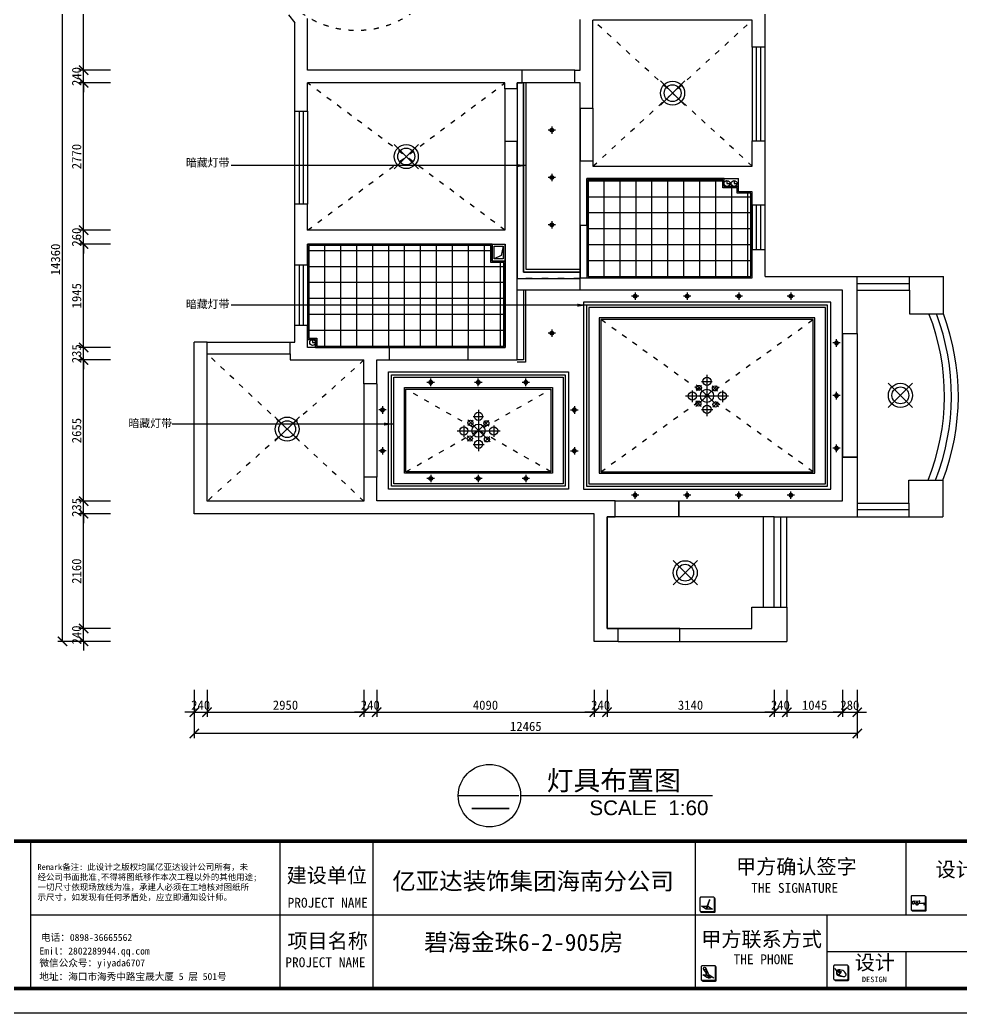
# Model space of a CAD drawing. Header units: millimetres. Extents: x -1705246 to 222838, y -3231245 to 126310.
# Drawn here: x 65528 to 83225, y -10165 to 8510 of the extents above; entities that cross this region are included whole.
import ezdxf
from ezdxf.enums import TextEntityAlignment as Align

# ---------------------------------------------------------------- set-up
doc = ezdxf.new("R2010")
doc.units = ezdxf.units.MM
doc.header["$PDMODE"] = 35
doc.linetypes.add('ACAD_ISO03W100', pattern=[30, 12, -18])
for name, color, linetype in [('0-01图框模板说明', 2, 'Continuous'), ('0-02图框细线', 136, 'Continuous'), ('250', 250, 'Continuous'), ('layer 1', 7, 'Continuous'), ('LIGHT', 2, 'Continuous'), ('天花', 2, 'Continuous'), ('家具内线', 8, 'Continuous'), ('家具外线', 1, 'Continuous')]:
    doc.layers.add(name, color=color, linetype=linetype)
doc.styles.add('ar', font='arial.ttf')
doc.styles.get("Standard").update_dxf_attribs({"font": ''})
doc.styles.add('STYLE1', font='')
doc.styles.add('黑体', font='simhei.ttf')
doc.styles.get('Standard').set_extended_font_data('SimSun')
doc.styles.get('STYLE1').set_extended_font_data('SimSun')
doc.linetypes.add('FENCELINE1', pattern='A,6.35,-2.54,[133,ltypeshp.shx,S=2.54,R=0,X=-2.54,Y=0],-2.54,25.4', length=36.83)
doc.dimstyles.new('ISO-25', dxfattribs={"dimscale": 70, "dimtxt": 2.5, "dimasz": 2.5, "dimexe": 1.25, "dimexo": 0.625, "dimtad": 1, "dimdec": 0, "dimtxsty": 'Standard', "dimblk": 'ARCHTICK', "dimcen": 2.5, "dimclrd": 251, "dimclre": 251, "dimclrt": 3, "dimadec": 0, "dimazin": 0, "dimtfac": 1, "dimtdec": 0, "dimtix": 1, "dimtmove": 2, "dimatfit": 3, "dimfxl": 1, "dimarcsym": 0})

# ---------------------------------------------------------------- blocks, each defined once
blk = doc.blocks.new('_ArchTick')
at = {"color": 0, "linetype": 'ByBlock', "const_width": 0.15}
blk.add_lwpolyline([(-0.5, -0.5), (0.5, 0.5)], dxfattribs=at)
blk = doc.blocks.new('*D832')
at = {"color": 251, "lineweight": -2}
for p, q in [((66726, -2935), (66726, -2760)), ((67229, -2935), (66639, -2935)), ((66726, -3175), (66726, -2935)), ((67229, -3175), (66639, -3175)), ((66726, -3175), (66726, -3350))]:
    blk.add_line(p, q, dxfattribs=at)
at = {"layer": 'Defpoints', "color": 0}
for p in [(66726, -2935), (67273, -2935), (67273, -3175)]:
    blk.add_point(p, dxfattribs=at)
at = {"color": 251, "lineweight": -2, "xscale": 175, "yscale": 175, "zscale": 175}
for p, rotation in [((66726, -2935), 270), ((66726, -3175), 90)]:
    blk.add_blockref('_ArchTick', p, dxfattribs=dict(at, rotation=rotation))
at = {"color": 3, "insert": (66595, -3055), "char_height": 175, "attachment_point": 5, "rotation": 90}
blk.add_mtext('240', dxfattribs=at)
blk = doc.blocks.new('*D833')
at = {"color": 251, "lineweight": -2}
for p, q in [((67229, -775), (66639, -775)), ((66726, -2935), (66726, -775)), ((67229, -2935), (66639, -2935))]:
    blk.add_line(p, q, dxfattribs=at)
at = {"layer": 'Defpoints', "color": 0}
for p in [(66726, -775), (67273, -775), (67273, -2935)]:
    blk.add_point(p, dxfattribs=at)
at = {"color": 251, "lineweight": -2, "xscale": 175, "yscale": 175, "zscale": 175}
for p, rotation in [((66726, -775), 90), ((66726, -2935), 270)]:
    blk.add_blockref('_ArchTick', p, dxfattribs=dict(at, rotation=rotation))
at = {"color": 3, "insert": (66595, -1855), "char_height": 175, "attachment_point": 5, "rotation": 90}
blk.add_mtext('2160', dxfattribs=at)
blk = doc.blocks.new('*D834')
at = {"color": 251, "lineweight": -2}
for p, q in [((66726, -540), (66726, -365)), ((67229, -540), (66639, -540)), ((66726, -775), (66726, -540)), ((67229, -775), (66639, -775)), ((66726, -775), (66726, -950))]:
    blk.add_line(p, q, dxfattribs=at)
at = {"layer": 'Defpoints', "color": 0}
for p in [(66726, -540), (67273, -540), (67273, -775)]:
    blk.add_point(p, dxfattribs=at)
at = {"color": 251, "lineweight": -2, "xscale": 175, "yscale": 175, "zscale": 175}
for p, rotation in [((66726, -540), 270), ((66726, -775), 90)]:
    blk.add_blockref('_ArchTick', p, dxfattribs=dict(at, rotation=rotation))
at = {"color": 3, "insert": (66595, -657), "char_height": 175, "attachment_point": 5, "rotation": 90}
blk.add_mtext('235', dxfattribs=at)
blk = doc.blocks.new('*D835')
at = {"color": 251, "lineweight": -2}
for p, q in [((67229, 2115), (66639, 2115)), ((66726, -540), (66726, 2115)), ((67229, -540), (66639, -540))]:
    blk.add_line(p, q, dxfattribs=at)
at = {"layer": 'Defpoints', "color": 0}
for p in [(66726, 2115), (67273, 2115), (67273, -540)]:
    blk.add_point(p, dxfattribs=at)
at = {"color": 251, "lineweight": -2, "xscale": 175, "yscale": 175, "zscale": 175}
for p, rotation in [((66726, 2115), 90), ((66726, -540), 270)]:
    blk.add_blockref('_ArchTick', p, dxfattribs=dict(at, rotation=rotation))
at = {"color": 3, "insert": (66595, 788), "char_height": 175, "attachment_point": 5, "rotation": 90}
blk.add_mtext('2655', dxfattribs=at)
blk = doc.blocks.new('*D836')
at = {"color": 251, "lineweight": -2}
for p, q in [((66726, 2350), (66726, 2525)), ((67229, 2350), (66639, 2350)), ((66726, 2115), (66726, 2350)), ((67229, 2115), (66639, 2115)), ((66726, 2115), (66726, 1940))]:
    blk.add_line(p, q, dxfattribs=at)
at = {"layer": 'Defpoints', "color": 0}
for p in [(66726, 2350), (67273, 2350), (67273, 2115)]:
    blk.add_point(p, dxfattribs=at)
at = {"color": 251, "lineweight": -2, "xscale": 175, "yscale": 175, "zscale": 175}
for p, rotation in [((66726, 2350), 270), ((66726, 2115), 90)]:
    blk.add_blockref('_ArchTick', p, dxfattribs=dict(at, rotation=rotation))
at = {"color": 3, "insert": (66595, 2233), "char_height": 175, "attachment_point": 5, "rotation": 90}
blk.add_mtext('235', dxfattribs=at)
blk = doc.blocks.new('*D837')
at = {"color": 251, "lineweight": -2}
for p, q in [((67229, 4295), (66639, 4295)), ((66726, 2350), (66726, 4295)), ((67229, 2350), (66639, 2350))]:
    blk.add_line(p, q, dxfattribs=at)
at = {"layer": 'Defpoints', "color": 0}
for p in [(66726, 4295), (67273, 4295), (67273, 2350)]:
    blk.add_point(p, dxfattribs=at)
at = {"color": 251, "lineweight": -2, "xscale": 175, "yscale": 175, "zscale": 175}
for p, rotation in [((66726, 4295), 90), ((66726, 2350), 270)]:
    blk.add_blockref('_ArchTick', p, dxfattribs=dict(at, rotation=rotation))
at = {"color": 3, "insert": (66595, 3323), "char_height": 175, "attachment_point": 5, "rotation": 90}
blk.add_mtext('1945', dxfattribs=at)
blk = doc.blocks.new('*D838')
at = {"color": 251, "lineweight": -2}
for p, q in [((66726, 4555), (66726, 4730)), ((67229, 4555), (66639, 4555)), ((66726, 4295), (66726, 4555)), ((67229, 4295), (66639, 4295)), ((66726, 4295), (66726, 4120))]:
    blk.add_line(p, q, dxfattribs=at)
at = {"layer": 'Defpoints', "color": 0}
for p in [(66726, 4555), (67273, 4555), (67273, 4295)]:
    blk.add_point(p, dxfattribs=at)
at = {"color": 251, "lineweight": -2, "xscale": 175, "yscale": 175, "zscale": 175}
for p, rotation in [((66726, 4555), 270), ((66726, 4295), 90)]:
    blk.add_blockref('_ArchTick', p, dxfattribs=dict(at, rotation=rotation))
at = {"color": 3, "insert": (66595, 4425), "char_height": 175, "attachment_point": 5, "rotation": 90}
blk.add_mtext('260', dxfattribs=at)
blk = doc.blocks.new('*D839')
at = {"color": 251, "lineweight": -2}
for p, q in [((67229, 7325), (66639, 7325)), ((66726, 4555), (66726, 7325)), ((67229, 4555), (66639, 4555))]:
    blk.add_line(p, q, dxfattribs=at)
at = {"layer": 'Defpoints', "color": 0}
for p in [(66726, 7325), (67273, 7325), (67273, 4555)]:
    blk.add_point(p, dxfattribs=at)
at = {"color": 251, "lineweight": -2, "xscale": 175, "yscale": 175, "zscale": 175}
for p, rotation in [((66726, 7325), 90), ((66726, 4555), 270)]:
    blk.add_blockref('_ArchTick', p, dxfattribs=dict(at, rotation=rotation))
at = {"color": 3, "insert": (66595, 5940), "char_height": 175, "attachment_point": 5, "rotation": 90}
blk.add_mtext('2770', dxfattribs=at)
blk = doc.blocks.new('*D840')
at = {"color": 251, "lineweight": -2}
for p, q in [((66726, 7565), (66726, 7740)), ((67229, 7565), (66639, 7565)), ((66726, 7325), (66726, 7565)), ((67229, 7325), (66639, 7325)), ((66726, 7325), (66726, 7150))]:
    blk.add_line(p, q, dxfattribs=at)
at = {"layer": 'Defpoints', "color": 0}
for p in [(66726, 7565), (67273, 7565), (67273, 7325)]:
    blk.add_point(p, dxfattribs=at)
at = {"color": 251, "lineweight": -2, "xscale": 175, "yscale": 175, "zscale": 175}
for p, rotation in [((66726, 7565), 270), ((66726, 7325), 90)]:
    blk.add_blockref('_ArchTick', p, dxfattribs=dict(at, rotation=rotation))
at = {"color": 3, "insert": (66595, 7445), "char_height": 175, "attachment_point": 5, "rotation": 90}
blk.add_mtext('240', dxfattribs=at)
blk = doc.blocks.new('*D841')
at = {"color": 251, "lineweight": -2}
for p, q in [((67229, 10925), (66639, 10925)), ((66726, 7565), (66726, 10925)), ((67229, 7565), (66639, 7565))]:
    blk.add_line(p, q, dxfattribs=at)
at = {"layer": 'Defpoints', "color": 0}
for p in [(66726, 10925), (67273, 10925), (67273, 7565)]:
    blk.add_point(p, dxfattribs=at)
at = {"color": 251, "lineweight": -2, "xscale": 175, "yscale": 175, "zscale": 175}
for p, rotation in [((66726, 10925), 90), ((66726, 7565), 270)]:
    blk.add_blockref('_ArchTick', p, dxfattribs=dict(at, rotation=rotation))
at = {"color": 3, "insert": (66595, 9245), "char_height": 175, "attachment_point": 5, "rotation": 90}
blk.add_mtext('3360', dxfattribs=at)
blk = doc.blocks.new('*D854')
at = {"color": 251, "lineweight": -2}
for p, q in [((68807, -4084), (68807, -4595)), ((69047, -4084), (69047, -4595)), ((68807, -4508), (68632, -4508)), ((68807, -4508), (69047, -4508)), ((69047, -4508), (69222, -4508))]:
    blk.add_line(p, q, dxfattribs=at)
at = {"layer": 'Defpoints', "color": 0}
for p in [(68807, -4041), (69047, -4041), (69047, -4508)]:
    blk.add_point(p, dxfattribs=at)
at = {"color": 251, "lineweight": -2, "xscale": 175, "yscale": 175, "zscale": 175}
blk.add_blockref('_ArchTick', (68807, -4508), dxfattribs=at)
at = {"color": 251, "lineweight": -2, "xscale": 175, "yscale": 175, "zscale": 175, "rotation": 180}
blk.add_blockref('_ArchTick', (69047, -4508), dxfattribs=at)
at = {"color": 3, "insert": (68927, -4376), "char_height": 175, "attachment_point": 5}
blk.add_mtext('240', dxfattribs=at)
blk = doc.blocks.new('*D855')
at = {"color": 251, "lineweight": -2}
for p, q in [((69047, -4084), (69047, -4595)), ((71997, -4084), (71997, -4595)), ((69047, -4508), (71997, -4508))]:
    blk.add_line(p, q, dxfattribs=at)
at = {"layer": 'Defpoints', "color": 0}
for p in [(69047, -4041), (71997, -4041), (71997, -4508)]:
    blk.add_point(p, dxfattribs=at)
at = {"color": 251, "lineweight": -2, "xscale": 175, "yscale": 175, "zscale": 175, "rotation": 180}
blk.add_blockref('_ArchTick', (69047, -4508), dxfattribs=at)
at = {"color": 251, "lineweight": -2, "xscale": 175, "yscale": 175, "zscale": 175}
blk.add_blockref('_ArchTick', (71997, -4508), dxfattribs=at)
at = {"color": 3, "insert": (70522, -4376), "char_height": 175, "attachment_point": 5}
blk.add_mtext('2950', dxfattribs=at)
blk = doc.blocks.new('*D856')
at = {"color": 251, "lineweight": -2}
for p, q in [((71997, -4084), (71997, -4595)), ((72237, -4084), (72237, -4595)), ((71997, -4508), (71822, -4508)), ((71997, -4508), (72237, -4508)), ((72237, -4508), (72412, -4508))]:
    blk.add_line(p, q, dxfattribs=at)
at = {"layer": 'Defpoints', "color": 0}
for p in [(71997, -4041), (72237, -4041), (72237, -4508)]:
    blk.add_point(p, dxfattribs=at)
at = {"color": 251, "lineweight": -2, "xscale": 175, "yscale": 175, "zscale": 175}
blk.add_blockref('_ArchTick', (71997, -4508), dxfattribs=at)
at = {"color": 251, "lineweight": -2, "xscale": 175, "yscale": 175, "zscale": 175, "rotation": 180}
blk.add_blockref('_ArchTick', (72237, -4508), dxfattribs=at)
at = {"color": 3, "insert": (72117, -4376), "char_height": 175, "attachment_point": 5}
blk.add_mtext('240', dxfattribs=at)
blk = doc.blocks.new('*D857')
at = {"color": 251, "lineweight": -2}
for p, q in [((72237, -4084), (72237, -4595)), ((76327, -4084), (76327, -4595)), ((72237, -4508), (76327, -4508))]:
    blk.add_line(p, q, dxfattribs=at)
at = {"layer": 'Defpoints', "color": 0}
for p in [(72237, -4041), (76327, -4041), (76327, -4508)]:
    blk.add_point(p, dxfattribs=at)
at = {"color": 251, "lineweight": -2, "xscale": 175, "yscale": 175, "zscale": 175, "rotation": 180}
blk.add_blockref('_ArchTick', (72237, -4508), dxfattribs=at)
at = {"color": 251, "lineweight": -2, "xscale": 175, "yscale": 175, "zscale": 175}
blk.add_blockref('_ArchTick', (76327, -4508), dxfattribs=at)
at = {"color": 3, "insert": (74282, -4376), "char_height": 175, "attachment_point": 5}
blk.add_mtext('4090', dxfattribs=at)
blk = doc.blocks.new('*D858')
at = {"color": 251, "lineweight": -2}
for p, q in [((76327, -4084), (76327, -4595)), ((76567, -4084), (76567, -4595)), ((76327, -4508), (76152, -4508)), ((76327, -4508), (76567, -4508)), ((76567, -4508), (76742, -4508))]:
    blk.add_line(p, q, dxfattribs=at)
at = {"layer": 'Defpoints', "color": 0}
for p in [(76327, -4041), (76567, -4041), (76567, -4508)]:
    blk.add_point(p, dxfattribs=at)
at = {"color": 251, "lineweight": -2, "xscale": 175, "yscale": 175, "zscale": 175}
blk.add_blockref('_ArchTick', (76327, -4508), dxfattribs=at)
at = {"color": 251, "lineweight": -2, "xscale": 175, "yscale": 175, "zscale": 175, "rotation": 180}
blk.add_blockref('_ArchTick', (76567, -4508), dxfattribs=at)
at = {"color": 3, "insert": (76447, -4376), "char_height": 175, "attachment_point": 5}
blk.add_mtext('240', dxfattribs=at)
blk = doc.blocks.new('*D859')
at = {"color": 251, "lineweight": -2}
for p, q in [((76567, -4084), (76567, -4595)), ((79707, -4084), (79707, -4595)), ((76567, -4508), (79707, -4508))]:
    blk.add_line(p, q, dxfattribs=at)
at = {"layer": 'Defpoints', "color": 0}
for p in [(76567, -4041), (79707, -4041), (79707, -4508)]:
    blk.add_point(p, dxfattribs=at)
at = {"color": 251, "lineweight": -2, "xscale": 175, "yscale": 175, "zscale": 175, "rotation": 180}
blk.add_blockref('_ArchTick', (76567, -4508), dxfattribs=at)
at = {"color": 251, "lineweight": -2, "xscale": 175, "yscale": 175, "zscale": 175}
blk.add_blockref('_ArchTick', (79707, -4508), dxfattribs=at)
at = {"color": 3, "insert": (78137, -4376), "char_height": 175, "attachment_point": 5}
blk.add_mtext('3140', dxfattribs=at)
blk = doc.blocks.new('*D860')
at = {"color": 251, "lineweight": -2}
for p, q in [((79707, -4084), (79707, -4595)), ((79947, -4084), (79947, -4595)), ((79707, -4508), (79532, -4508)), ((79707, -4508), (79947, -4508)), ((79947, -4508), (80122, -4508))]:
    blk.add_line(p, q, dxfattribs=at)
at = {"layer": 'Defpoints', "color": 0}
for p in [(79707, -4041), (79947, -4041), (79947, -4508)]:
    blk.add_point(p, dxfattribs=at)
at = {"color": 251, "lineweight": -2, "xscale": 175, "yscale": 175, "zscale": 175}
blk.add_blockref('_ArchTick', (79707, -4508), dxfattribs=at)
at = {"color": 251, "lineweight": -2, "xscale": 175, "yscale": 175, "zscale": 175, "rotation": 180}
blk.add_blockref('_ArchTick', (79947, -4508), dxfattribs=at)
at = {"color": 3, "insert": (79827, -4376), "char_height": 175, "attachment_point": 5}
blk.add_mtext('240', dxfattribs=at)
blk = doc.blocks.new('*D861')
at = {"color": 251, "lineweight": -2}
for p, q in [((79947, -4084), (79947, -4595)), ((80992, -4084), (80992, -4595)), ((79947, -4508), (80992, -4508))]:
    blk.add_line(p, q, dxfattribs=at)
at = {"layer": 'Defpoints', "color": 0}
for p in [(79947, -4041), (80992, -4041), (80992, -4508)]:
    blk.add_point(p, dxfattribs=at)
at = {"color": 251, "lineweight": -2, "xscale": 175, "yscale": 175, "zscale": 175, "rotation": 180}
blk.add_blockref('_ArchTick', (79947, -4508), dxfattribs=at)
at = {"color": 251, "lineweight": -2, "xscale": 175, "yscale": 175, "zscale": 175}
blk.add_blockref('_ArchTick', (80992, -4508), dxfattribs=at)
at = {"color": 3, "insert": (80470, -4376), "char_height": 175, "attachment_point": 5}
blk.add_mtext('1045', dxfattribs=at)
blk = doc.blocks.new('*D862')
at = {"color": 251, "lineweight": -2}
for p, q in [((80992, -4084), (80992, -4595)), ((81272, -4084), (81272, -4595)), ((80992, -4508), (80817, -4508)), ((80992, -4508), (81272, -4508)), ((81272, -4508), (81447, -4508))]:
    blk.add_line(p, q, dxfattribs=at)
at = {"layer": 'Defpoints', "color": 0}
for p in [(80992, -4041), (81272, -4041), (81272, -4508)]:
    blk.add_point(p, dxfattribs=at)
at = {"color": 251, "lineweight": -2, "xscale": 175, "yscale": 175, "zscale": 175}
blk.add_blockref('_ArchTick', (80992, -4508), dxfattribs=at)
at = {"color": 251, "lineweight": -2, "xscale": 175, "yscale": 175, "zscale": 175, "rotation": 180}
blk.add_blockref('_ArchTick', (81272, -4508), dxfattribs=at)
at = {"color": 3, "insert": (81132, -4376), "char_height": 175, "attachment_point": 5}
blk.add_mtext('280', dxfattribs=at)
blk = doc.blocks.new('*D875')
at = {"color": 251, "lineweight": -2}
for p, q in [((66682, 11185), (66242, 11185)), ((66330, -3175), (66330, 11185)), ((66682, -3175), (66242, -3175))]:
    blk.add_line(p, q, dxfattribs=at)
at = {"layer": 'Defpoints', "color": 0}
for p in [(66330, 11185), (66726, 11185), (66726, -3175)]:
    blk.add_point(p, dxfattribs=at)
at = {"color": 251, "lineweight": -2, "xscale": 175, "yscale": 175, "zscale": 175}
for p, rotation in [((66330, 11185), 90), ((66330, -3175), 270)]:
    blk.add_blockref('_ArchTick', p, dxfattribs=dict(at, rotation=rotation))
at = {"color": 3, "insert": (66198, 4005), "char_height": 175, "attachment_point": 5, "rotation": 90}
blk.add_mtext('14360', dxfattribs=at)
blk = doc.blocks.new('*D877')
at = {"color": 251, "lineweight": -2}
for p, q in [((68807, -4551), (68807, -4994)), ((81272, -4551), (81272, -4994)), ((81272, -4906), (68807, -4906))]:
    blk.add_line(p, q, dxfattribs=at)
at = {"layer": 'Defpoints', "color": 0}
for p in [(68807, -4508), (81272, -4508), (68807, -4906)]:
    blk.add_point(p, dxfattribs=at)
at = {"color": 251, "lineweight": -2, "xscale": 175, "yscale": 175, "zscale": 175, "rotation": 180}
blk.add_blockref('_ArchTick', (68807, -4906), dxfattribs=at)
at = {"color": 251, "lineweight": -2, "xscale": 175, "yscale": 175, "zscale": 175}
blk.add_blockref('_ArchTick', (81272, -4906), dxfattribs=at)
at = {"color": 3, "insert": (75040, -4775), "char_height": 175, "attachment_point": 5}
blk.add_mtext('12465', dxfattribs=at)
blk = doc.blocks.new('efd')
at = {"layer": '家具内线'}
for p, q in [((-22779, -712408), (-22616, -712408)), ((-22696, -712304), (-22696, -712950)), ((-22926, -712548), (-22926, -712730)), ((-22534, -712472), (-22868, -712796)), ((-22864, -712460), (-22515, -712806)), ((-22780, -712468), (-22862, -712551)), ((-22613, -712477), (-22533, -712560)), ((-22455, -712548), (-22455, -712728)), ((-23030, -712631), (-22357, -712631)), ((-22871, -712711), (-22788, -712796)), ((-22604, -712807), (-22519, -712724)), ((-22781, -712846), (-22606, -712846))]:
    blk.add_line(p, q, dxfattribs=at)
at = {"layer": '家具外线'}
for centre, radius in [((-22696, -712405), 64.5), ((-22925, -712634), 64.5), ((-22822, -712508), 39.8), ((-22696, -712631), 103), ((-22572, -712514), 39.8), ((-22457, -712634), 64.5), ((-22831, -712753), 39.8), ((-22563, -712767), 39.8), ((-22696, -712843), 64.5)]:
    blk.add_circle(centre, radius, dxfattribs=at)
blk = doc.blocks.new('KHBB')
at = {"color": 1}
blk.add_circle((132665, -152294), 35, dxfattribs=at)
at = {"layer": 'LIGHT', "color": 1, "linetype": 'Continuous'}
for p, q in [((132765, -152294), (132565, -152294)), ((132665, -152194), (132665, -152394))]:
    blk.add_line(p, q, dxfattribs=at)
at = {"layer": 'LIGHT', "linetype": 'Continuous'}
blk.add_circle((132665, -152294), 50, dxfattribs=at)
blk = doc.blocks.new('adsdw33434')
at = {"layer": '天花', "color": 1}
for p, q in [((-382, 382), (382, -382)), ((382, 382), (-382, -382))]:
    blk.add_line(p, q, dxfattribs=at)
for radius in [377, 264]:
    blk.add_circle((0, 0), radius, dxfattribs=at)

msp = doc.modelspace()

# ---------------------------------------------------------------- hatches: boundary and pattern name
h = msp.add_hatch()
h.set_pattern_fill('_USER', color=250, scale=300, style=0, double=1, pattern_type=0)
h.set_pattern_definition([(0, (76212.23, 3685.02), (0, 300), []), (90, (76212.23, 3685.02), (-300, 2e-14), [])])
h.paths.add_polyline_path([(78742.2, 5505), (76212.2, 5505), (76212.2, 4650), (76212.2, 3685), (79272.2, 3685), (79272.2, 4190), (79272.2, 5025), (79272.2, 5250), (79012.2, 5250), (79012.2, 5355), (78742.2, 5355)])
h = msp.add_hatch()
h.set_pattern_fill('_USER', color=250, scale=300, style=0, double=1, pattern_type=0)
h.set_pattern_definition([(0, (70962.23, 2375.02), (0, 300), []), (90, (70962.23, 2375.02), (-300, 2e-14), [])])
h.paths.add_polyline_path([(74627.2, 3950), (74382.2, 3950), (74382.2, 4270), (70962.2, 4270), (70962.2, 3905), (70962.2, 2765), (70962.2, 2525), (71112.2, 2525), (71112.2, 2375), (72477.2, 2375), (73957.2, 2375), (74627.2, 2375)])
at = {"layer": '0-01图框模板说明'}
for points in [[(78586.9, -8237.7, -0.4142136), (78568.7, -8255.8), (78332.4, -8255.8, -0.071272), (78327.3, -8255.1, 0.3481434), (78345, -8269.1), (78581.3, -8269.1, 0.4142136), (78599.5, -8251), (78599.5, -8014.6, 0.3331076), (78586.4, -7997.1, -0.0577433), (78586.9, -8001.3)], [(82555.4, -8213.2, -0.4142136), (82537.2, -8231.3), (82300.8, -8231.3, -0.071272), (82295.7, -8230.6, 0.3481434), (82313.4, -8244.6), (82549.8, -8244.6, 0.4142136), (82568, -8226.5), (82568, -7990.1, 0.3331076), (82554.9, -7972.7, -0.0577433), (82555.4, -7976.8)], [(78609.3, -9530.1, -0.4142136), (78591.1, -9548.3), (78354.8, -9548.3, -0.071272), (78349.7, -9547.6, 0.3481434), (78367.4, -9561.6), (78603.7, -9561.6, 0.4142136), (78621.9, -9543.4), (78621.9, -9307.1, 0.3331076), (78608.8, -9289.6, -0.0577433), (78609.3, -9293.8)], [(81100.8, -9518.7, -0.4142136), (81082.6, -9536.8), (80846.2, -9536.8, -0.071272), (80841.1, -9536.1, 0.3481434), (80858.8, -9550.1), (81095.2, -9550.1, 0.4142136), (81113.4, -9531.9), (81113.4, -9295.6, 0.3331076), (81100.3, -9278.1, -0.0577433), (81100.8, -9282.3)]]:
    msp.add_hatch(color=8, dxfattribs=at).paths.add_polyline_path(points)

# ---------------------------------------------------------------- linework, layer by layer
for p, q in [((70579.2, 8601.8), (70697.2, 8454.4)), ((79537.2, 7995), (79537.2, 8745)), ((70697.2, 6795), (70697.2, 8454.4)), ((70937.2, 7565), (70937.2, 8538.7)), ((76062.2, 7565), (76062.2, 8515)), ((79297.2, 8505), (76302.2, 8505)), ((76302.2, 6850), (76302.2, 8505)), ((79297.2, 7995), (79297.2, 8505)), ((79537.2, 7995), (79297.2, 7995)), ((74972.2, 7565), (70937.2, 7565)), ((74972.2, 7325), (74972.2, 7565)), ((75962.2, 7325), (75962.2, 7565)), ((75962.2, 7565), (76062.2, 7565)), ((70937.2, 6795), (70937.2, 7325)), ((74647.2, 7325), (70937.2, 7325)), ((74647.2, 7215), (74647.2, 7325)), ((74877.2, 7215), (74877.2, 7325)), ((74877.2, 7325), (74972.2, 7325)), ((76062.2, 7325), (75962.2, 7325)), ((76062.2, 6850), (76062.2, 7325)), ((74877.2, 7215), (74647.2, 7215)), ((70697.2, 6795), (70937.2, 6795)), ((76062.2, 6850), (76302.2, 6850)), ((74877.2, 6225), (74647.2, 6225)), ((74647.2, 6225), (74647.2, 4555)), ((74877.2, 2115), (74877.2, 6225)), ((79297.2, 5760), (79297.2, 6235)), ((79297.2, 6235), (79537.2, 6235)), ((79537.2, 5025), (79537.2, 6235)), ((76062.2, 4650), (76062.2, 5860)), ((76062.2, 5860), (76302.2, 5860)), ((76302.2, 5860), (76302.2, 5760)), ((76302.2, 5760), (79297.2, 5760)), ((76187.2, 4650), (76187.2, 5530)), ((76187.2, 5530), (79037.2, 5530)), ((78767.2, 5380), (78767.2, 5530)), ((79037.2, 5275), (79037.2, 5530)), ((78767.2, 5380), (79037.2, 5380)), ((79297.2, 5275), (79037.2, 5275)), ((79297.2, 5025), (79297.2, 5275)), ((70697.2, 3905), (70697.2, 5045)), ((70937.2, 5045), (70697.2, 5045)), ((70937.2, 4555), (70937.2, 5045)), ((79537.2, 5025), (79297.2, 5025)), ((74647.2, 4555), (70937.2, 4555)), ((76062.2, 4650), (76187.2, 4650)), ((70937.2, 3905), (70937.2, 4295)), ((70937.2, 4295), (74407.2, 4295)), ((74407.2, 4295), (74407.2, 3975)), ((74652.2, 3975), (74652.2, 4295)), ((79297.2, 3660), (79297.2, 4190)), ((79297.2, 4190), (79537.2, 4190)), ((79537.2, 3685), (79537.2, 4190)), ((74407.2, 3975), (74652.2, 3975)), ((74652.2, 3975), (74652.2, 2350)), ((70697.2, 3905), (70937.2, 3905)), ((76062.2, 3425), (76062.2, 3660)), ((76062.2, 3660), (79297.2, 3660)), ((79537.2, 3685), (81272.2, 3685)), ((81272.2, 3425), (81272.2, 3685)), ((82252.2, 3425), (82252.2, 3685)), ((82252.2, 3685), (82890.9, 3685)), ((82890.9, 2985), (82890.9, 3685)), ((80992.2, 3425), (76062.2, 3425)), ((80992.2, 2615), (80992.2, 3425)), ((81272.2, 2615), (81272.2, 3425)), ((82252.2, 3425), (82252.2, 2985)), ((82252.2, 2985), (82890.9, 2985)), ((70697.2, 2450), (70697.2, 2765)), ((70937.2, 2765), (70697.2, 2765)), ((70937.2, 2350), (70937.2, 2765)), ((80992.2, 2615), (81272.2, 2615)), ((68807.2, -775), (68807.2, 2450)), ((69047.2, 2450), (68807.2, 2450)), ((69047.2, 2230), (69047.2, 2450)), ((70607.2, 2230), (70607.2, 2450)), ((70607.2, 2450), (70697.2, 2450)), ((71087.2, 2500), (70937.2, 2500)), ((71087.2, 2350), (71087.2, 2500)), ((72477.2, 2350), (70937.2, 2350)), ((72477.2, 2115), (72477.2, 2350)), ((73957.2, 2115), (73957.2, 2350)), ((74652.2, 2350), (73957.2, 2350)), ((69047.2, -540), (69047.2, 2230)), ((69047.2, 2230), (70607.2, 2230)), ((70607.2, 2230), (70607.2, 2115)), ((70607.2, 2115), (71997.2, 2115)), ((71997.2, 1665), (71997.2, 2115)), ((72237.2, 1665), (72237.2, 2115)), ((72237.2, 2115), (72477.2, 2115)), ((73957.2, 2115), (74877.2, 2115)), ((72237.2, 1665), (71997.2, 1665)), ((80992.2, -535), (80992.2, 285)), ((80992.2, 285), (81272.2, 285)), ((81272.2, 285), (81272.2, -575)), ((72237.2, -85), (71997.2, -85)), ((71997.2, -85), (71997.2, -540)), ((72237.2, -535), (72237.2, -85)), ((82242.2, -575), (82242.2, -145)), ((82242.2, -145), (82881.5, -145)), ((82881.5, -145), (82881.5, -835)), ((71997.2, -540), (69047.2, -540)), ((76717.2, -535), (72237.2, -535)), ((76717.2, -835), (76717.2, -535)), ((76717.2, -835), (76717.2, -535)), ((77917.2, -835), (77917.2, -535)), ((77917.2, -535), (80992.2, -535)), ((81272.2, -575), (81272.2, -835)), ((82242.2, -575), (82242.2, -835)), ((76327.2, -775), (68807.2, -775)), ((76327.2, -3175), (76327.2, -775)), ((76567.2, -2935), (76567.2, -835)), ((76567.2, -835), (76717.2, -835)), ((79707.2, -835), (77917.2, -835)), ((79707.2, -835), (79947.2, -835)), ((79947.2, -835), (81272.2, -835)), ((82242.2, -835), (82881.5, -835)), ((79287.2, -2935), (79287.2, -2535)), ((79287.2, -2535), (79707.2, -2535)), ((79707.2, -2535), (79947.2, -2535)), ((79947.2, -2535), (79947.2, -3175)), ((76777.2, -2935), (76567.2, -2935)), ((76777.2, -3175), (76777.2, -2935)), ((77937.2, -3175), (77937.2, -2935)), ((77937.2, -2935), (79287.2, -2935)), ((77937.2, -3175), (77937.2, -2935)), ((76777.2, -3175), (76327.2, -3175)), ((77937.2, -3175), (79947.2, -3175)), ((74943.3, -6076), (78549, -6076))]:
    msp.add_line(p, q)
at = {"color": 8, "linetype": 'ACAD_ISO03W100', "ltscale": 8}
for p, q in [((76302.2, 5760), (79297.2, 8505)), ((79297.2, 5760), (76302.2, 8505)), ((70937.2, 4555), (74647.2, 7325)), ((74647.2, 4555), (70937.2, 7325)), ((76452.2, 15), (80442.2, 2875)), ((80442.2, 15), (76452.2, 2875)), ((71997.2, -540), (69047.2, 2230)), ((71997.2, 2115), (69047.2, -540)), ((72787.2, 15), (75512.2, 1565)), ((75512.2, 15), (72787.2, 1565))]:
    msp.add_line(p, q, dxfattribs=at)
at = {"color": 250}
for p, q in [((79297.2, 7995), (79297.2, 6235)), ((79537.2, 6235), (79537.2, 7995)), ((75962.2, 7565), (74972.2, 7565)), ((75962.2, 7325), (74972.2, 7325)), ((74647.2, 7215), (74647.2, 6225)), ((74877.2, 7215), (74877.2, 6225)), ((70697.2, 5045), (70697.2, 6795)), ((70937.2, 6795), (70937.2, 5045)), ((76062.2, 6850), (76062.2, 5860)), ((76302.2, 6850), (76302.2, 5860)), ((79297.2, 5025), (79297.2, 4190)), ((79537.2, 4190), (79537.2, 5025)), ((76062.2, 4650), (76062.2, 3660)), ((76187.2, 4650), (76187.2, 3660)), ((74612.2, 4255), (74577.6, 4078)), ((74577.6, 4078), (74447.2, 4015)), ((70697.2, 2765), (70697.2, 3905)), ((70937.2, 3905), (70937.2, 2765)), ((70937.2, 3905), (70937.2, 2765)), ((81272.2, 3685), (82252.2, 3685)), ((81272.2, 3425), (82252.2, 3425)), ((80992.2, 2615), (80992.2, 285)), ((73957.2, 2350), (72477.2, 2350)), ((72477.2, 2115), (73957.2, 2115)), ((71997.2, 1665), (71997.2, -85)), ((72237.2, 1665), (72237.2, -85)), ((81272.2, -575), (82242.2, -575)), ((79507.2, -2535), (79507.2, -835)), ((79707.2, -2535), (79707.2, -835)), ((79947.2, -2535), (79947.2, -835)), ((81272.2, -835), (82242.2, -835)), ((77937.2, -2935), (76777.2, -2935)), ((76777.2, -3175), (77937.2, -3175))]:
    msp.add_line(p, q, dxfattribs=at)
at = {"color": 1}
for p, q in [((79377.2, 6235), (79377.2, 7995)), ((79457.2, 6235), (79457.2, 7995)), ((74997.2, 7325), (74997.2, 3765)), ((70777.2, 6795), (70777.2, 5045)), ((70857.2, 6795), (70857.2, 5045)), ((79377.2, 4190), (79377.2, 5025)), ((79457.2, 4190), (79457.2, 5025)), ((70777.2, 3905), (70777.2, 2765)), ((70857.2, 3905), (70857.2, 2765)), ((74997.2, 3765), (76062.2, 3765)), ((76062.2, 3425), (74877.2, 3425)), ((74997.2, 3425), (74997.2, 2115)), ((74997.2, 2115), (74877.2, 2115)), ((72757.2, -215), (72557.2, -215))]:
    msp.add_line(p, q, dxfattribs=at)
at = {"color": 1, "linetype": 'ACAD_ISO03W100', "ltscale": 10}
msp.add_line((76062.2, 3645), (74877.2, 3645), dxfattribs=at)
at = {"color": 1, "linetype": 'FENCELINE1', "ltscale": 10}
for p, q in [((81272.2, 3555), (82252.2, 3555)), ((69047.2, 2450), (70607.2, 2450)), ((82242.2, -705), (81272.2, -705)), ((79827.2, -835), (79827.2, -2535))]:
    msp.add_line(p, q, dxfattribs=at)
at = {"color": 3, "linetype": 'FENCELINE1', "ltscale": 5}
for p, q in [((75037.2, 3425), (75037.2, 2075)), ((75037.2, 2075), (74877.2, 2075))]:
    msp.add_line(p, q, dxfattribs=at)
at = {"color": 2}
msp.add_line((73769.8, -6076), (74910.9, -6076), dxfattribs=at)
for points in [[(74877.2, 3645), (76062.2, 3645), (76062.2, 7325), (74877.2, 7325)], [(79297.2, 5025), (79297.2, 5275), (79037.2, 5275), (79037.2, 5380), (78767.2, 5380), (78767.2, 5530), (76187.2, 5530), (76187.2, 4650), (76187.2, 3660), (79297.2, 3660), (79297.2, 4190)], [(74407.2, 4295), (70937.2, 4295), (70937.2, 3905), (70937.2, 2765), (70937.2, 2500), (71087.2, 2500), (71087.2, 2350), (72477.2, 2350), (73957.2, 2350), (74652.2, 2350), (74652.2, 3975), (74407.2, 3975)], [(76222.2, -215), (80672.2, -215), (80672.2, 3105), (76222.2, 3105)], [(75742.2, -215), (72557.2, -215), (72557.2, 1795), (75742.2, 1795)], [(75742.2, -215), (72557.2, -215), (72557.2, 1795), (75742.2, 1795)]]:
    msp.add_lwpolyline(points, close=True, dxfattribs=at)
at = {"color": 1}
msp.add_lwpolyline([(76062.2, 3765), (74997.2, 3765), (74997.2, 7325)], dxfattribs=at)
at = {"color": 3, "linetype": 'FENCELINE1', "ltscale": 5}
msp.add_lwpolyline([(76062.2, 3815), (75047.2, 3815), (75047.2, 7325)], dxfattribs=at)
at = {"color": 1}
for points in [[(79272.2, 5025), (79272.2, 5250), (79012.2, 5250), (79012.2, 5355), (78742.2, 5355), (78742.2, 5505), (76212.2, 5505), (76212.2, 4650), (76212.2, 3685), (79272.2, 3685), (79272.2, 4190)], [(74382.2, 4270), (70962.2, 4270), (70962.2, 3905), (70962.2, 2765), (70962.2, 2525), (71112.2, 2525), (71112.2, 2375), (72477.2, 2375), (73957.2, 2375), (74627.2, 2375), (74627.2, 3950), (74382.2, 3950)], [(76422.2, -15), (80472.2, -15), (80472.2, 2905), (76422.2, 2905)], [(76452.2, 15), (80442.2, 15), (80442.2, 2875), (76452.2, 2875)], [(75542.2, -15), (72757.2, -15), (72757.2, 1595), (75542.2, 1595)], [(75512.2, 15), (72787.2, 15), (72787.2, 1565), (75512.2, 1565)], [(79507.2, -835), (77917.2, -835), (76717.2, -835), (76567.2, -835), (76567.2, -2935), (76777.2, -2935), (77937.2, -2935), (79287.2, -2935), (79287.2, -2535), (79507.2, -2535)]]:
    msp.add_lwpolyline(points, close=True, dxfattribs=at)
at = {"color": 250}
for points in [[(78822.2, 5490), (78822.2, 5435), (78877.2, 5435)], [(78957.4, 5490), (78957.4, 5435), (79012.4, 5435)], [(71032.2, 2500), (71032.2, 2445), (71087.2, 2445)]]:
    msp.add_lwpolyline(points, dxfattribs=at)
at = {"color": 8}
msp.add_lwpolyline([(74652.2, 3975), (74407.2, 3975), (74407.2, 4295), (74652.2, 4295)], close=True, dxfattribs=at)
at = {"color": 250}
for points in [[(74612.2, 4015), (74447.2, 4015), (74447.2, 4255), (74612.2, 4255)], [(76122.2, -315), (80772.2, -315), (80772.2, 3205), (76122.2, 3205)], [(81272.2, 285), (80992.2, 285), (80992.2, 2615), (81272.2, 2615)], [(75842.2, -315), (72457.2, -315), (72457.2, 1895), (75842.2, 1895)], [(76717.2, -535), (77917.2, -535), (77917.2, -835), (76717.2, -835)]]:
    msp.add_lwpolyline(points, close=True, dxfattribs=at)
at = {"color": 3, "linetype": 'FENCELINE1', "ltscale": 5}
for points in [[(76182.2, -255), (80712.2, -255), (80712.2, 3145), (76182.2, 3145)], [(75782.2, -255), (72517.2, -255), (72517.2, 1835), (75782.2, 1835)]]:
    msp.add_lwpolyline(points, close=True, dxfattribs=at)
at = {"color": 8, "linetype": 'ACAD_ISO03W100', "ltscale": 8}
msp.add_circle((71859.5, 10103.3), 1795.3, dxfattribs=at)
at = {"color": 8}
for centre in [(78822.2, 5435), (78957.4, 5435), (71032.2, 2445)]:
    msp.add_circle(centre, 55, dxfattribs=at)
at = {"color": 150}
msp.add_circle((74356.5, -6076), 586.7, dxfattribs=at)
at = {"color": 250}
for centre, radius, start, end in [((78694.1, 1442.4), 4218.2, 337.89384, 21.45021), ((78748.7, 1432.4), 4423.6, 339.11022, 20.54804)]:
    msp.add_arc(centre, radius, start, end, dxfattribs=at)
at = {"color": 1, "linetype": 'FENCELINE1', "ltscale": 10}
msp.add_arc((78694.1, 1442.4), 4348.2, 338.58794, 20.7787, dxfattribs=at)
at = {"layer": '0-01图框模板说明', "color": 8}
for p, q in [((78439.9, -8186.6), (78438.8, -8189.5)), ((78438.8, -8189.5), (78439.1, -8191.5)), ((78440.8, -8186.9), (78439.1, -8191.5)), ((78440.7, -8190.2), (78439.1, -8191.5)), ((78441.8, -8187.3), (78440.7, -8190.2)), ((82326.2, -8059.7), (82436.7, -8050.9)), ((82342.8, -8060.6), (82437.8, -8053)), ((82412.1, -8101.8), (82522.6, -8093)), ((82428.8, -8102.7), (82523.8, -8095.2)), ((78455.1, -9503.7), (78365.7, -9444.9)), ((78365.7, -9444.9), (78438.9, -9444.9)), ((78478.1, -9444.9), (78485.7, -9444.9)), ((78485.7, -9444.9), (78575, -9503.7)), ((80873.8, -9412.5), (80873.8, -9412.5)), ((80886.2, -9376.3), (80930.6, -9399)), ((80894.2, -9423.8), (80950.1, -9454.9)), ((80942.2, -9378.1), (80897.7, -9361.5)), ((80904.2, -9378.9), (80904.2, -9378.9)), ((80904.2, -9378.9), (80936.3, -9396.7)), ((80943.2, -9384.3), (80909, -9370.3)), ((81000, -9365.2), (80942.8, -9349.9)), ((80955.3, -9399.1), (80965.1, -9404.6))]:
    msp.add_line(p, q, dxfattribs=at)
at = {"layer": '0-01图框模板说明', "color": 2, "const_width": 66.9}
msp.add_lwpolyline([(94720.2, 16815.6), (94720.2, -9703.2), (56836.2, -9703.2), (56836.2, 16815.6)], close=True, dxfattribs=at)
msp.add_lwpolyline([(94720.2, -6931.2), (56831, -6931.2)], dxfattribs=at)
at = {"layer": '0-01图框模板说明', "color": 8}
for points in [[(78332.4, -8255.8), (78568.7, -8255.8, 0.4142136), (78586.9, -8237.7), (78586.9, -8001.3, 0.4142136), (78568.7, -7983.1), (78332.4, -7983.1, 0.4142136), (78314.2, -8001.3), (78314.2, -8237.7, 0.4142136)], [(82300.8, -8231.3), (82537.2, -8231.3, 0.4142136), (82555.4, -8213.2), (82555.4, -7976.8, 0.4142136), (82537.2, -7958.6), (82300.8, -7958.6, 0.4142136), (82282.6, -7976.8), (82282.6, -8213.2, 0.4142136)], [(78500, -8040.5), (78490.1, -8036.9), (78490.6, -8035.5, -0.4519616), (78496.3, -8033.1), (78497.7, -8033.6, -0.4184348), (78500.5, -8039.1)], [(78354.8, -9548.3), (78591.1, -9548.3, 0.4142136), (78609.3, -9530.1), (78609.3, -9293.8, 0.4142136), (78591.1, -9275.6), (78354.8, -9275.6, 0.4142136), (78336.6, -9293.8), (78336.6, -9530.1, 0.4142136)], [(80846.2, -9536.8), (81082.6, -9536.8, 0.4142136), (81100.8, -9518.7), (81100.8, -9282.3, 0.4142136), (81082.6, -9264.1), (80846.2, -9264.1, 0.4142136), (80828.1, -9282.3), (80828.1, -9518.7, 0.4142136)]]:
    msp.add_lwpolyline(points, format="xyb", close=True, dxfattribs=at)
for points in [[(78327.3, -8255.1, 0.3481435), (78345, -8269.1), (78581.3, -8269.1, 0.4142136), (78599.5, -8251), (78599.5, -8014.6, 0.3331075), (78586.4, -7997.1)], [(82295.7, -8230.6, 0.3481435), (82313.4, -8244.6), (82549.8, -8244.6, 0.4142136), (82568, -8226.5), (82568, -7990.1, 0.3331075), (82554.9, -7972.7)], [(78349.7, -9547.6, 0.3481435), (78367.4, -9561.6), (78603.7, -9561.6, 0.4142136), (78621.9, -9543.4), (78621.9, -9307.1, 0.3331075), (78608.8, -9289.6)], [(80841.1, -9536.1, 0.3481435), (80858.8, -9550.1), (81095.2, -9550.1, 0.4142136), (81113.4, -9531.9), (81113.4, -9295.6, 0.3331075), (81100.3, -9278.1)]]:
    msp.add_lwpolyline(points, format="xyb", dxfattribs=at)
msp.add_lwpolyline([(78459.3, -8152.5), (78463.2, -8152.5), (78552.6, -8211.2), (78432.7, -8211.2), (78343.3, -8152.5), (78448, -8152.5)], dxfattribs=at)
for points in [[(78441.8, -8187.3), (78439.9, -8186.6), (78443.7, -8164.4), (78453.6, -8168)], [(78496.6, -8049.8), (78486.7, -8046.2), (78443.7, -8164.4), (78453.6, -8168)], [(78500.3, -8040.6), (78489.8, -8036.8), (78486.4, -8046.1), (78496.9, -8049.9)]]:
    msp.add_lwpolyline(points, close=True, dxfattribs=at)
for centre, radius in [((78402.1, -9326.4), 24.2), ((78417.7, -9373.6), 3.46), ((78424.4, -9386.6), 3.46), ((78425.9, -9369.3), 3.46), ((78430.6, -9400.4), 3.46), ((78432.6, -9382.3), 3.46), ((78434, -9364.4), 3.46), ((78437.5, -9416.4), 3.46), ((78438.7, -9396.2), 3.46), ((78440.8, -9377.4), 3.46), ((78458.5, -9444.9), 19.6), ((78445.7, -9412.1), 3.46), ((78446.9, -9391.3), 3.46), ((78453.8, -9407.3), 3.46)]:
    msp.add_circle(centre, radius, dxfattribs=at)
for centre, radius, start, end in [((82351.9, -8093.3), 34, 105.75698, 120.90147), ((82353.5, -8127.3), 29.7, 39.93772, 115.08211), ((82363.8, -8076.8), 22.1, 194.48109, 315.05273), ((82342.8, -8061), 0.454, 94.53797, 105.75698), ((82437.9, -8135.5), 34, 105.75698, 138.68122), ((82428.8, -8103.2), 0.454, 94.53797, 105.75698), ((82430.1, -8069), 19.2, 298.71142, 70.12693), ((82437.9, -8053.5), 0.454, 62.53976, 94.53797), ((82429.6, -8069.3), 18.3, 300.32853, 62.53976), ((82439.2, -8085.4), 0.466, 133.83275, 294.27982), ((82516.1, -8111.1), 19.2, 298.71142, 70.12693), ((82523.8, -8095.6), 0.454, 62.53976, 94.53797), ((82515.6, -8111.5), 18.3, 300.32853, 62.53976), ((82525.2, -8127.6), 0.466, 133.83275, 294.27982), ((78931.4, -9168.7), 528.1, 196.35478, 210.12826), ((78246.1, -9481.9), 196.4, 10.86532, 46.01339), ((80942, -9406.9), 63.4, 172.23155, 207.50847), ((80908.3, -9398.4), 29.1, 158.18292, 240.90017), ((81004.2, -9446.7), 136.4, 139.32492, 154.28325), ((81006, -9276.3), 200.1, 233.07145, 279.66773), ((80929.7, -9395.9), 47.8, 74.0812, 127.26399), ((80906.1, -9374.3), 4.95, 54.17545, 246.924), ((80909.4, -9373.5), 63.8, 277.38404, 14.54168), ((80945.3, -9374.4), 28.7, 239.14426, 279.65487), ((80938.1, -9389.6), 7.36, 255.59476, 46.20559), ((80929.1, -9403.6), 28.7, 22.14548, 62.65609), ((80948.9, -9395.5), 7.27, 279.65487, 22.14548), ((81030.2, -9294.3), 179.5, 243.49964, 273.01635), ((80905.7, -9517.9), 179.5, 28.78399, 58.3007), ((81026.7, -9438.9), 37, 290.37624, 11.42411)]:
    msp.add_arc(centre, radius, start, end, dxfattribs=at)
for centre in [(82324.6, -8087.8), (82326.5, -8088.7), (82394.4, -8108.2), (82395.8, -8109.2)]:
    msp.add_ellipse(centre, major_axis=(0, 28.2), ratio=0.6460175, dxfattribs=at)
for points in [[(80891.8, -9366.2), (80871.8, -9363.4), (80861.9, -9352.8), (80857, -9330.2)], [(80893.9, -9362.4), (80871, -9362.2), (80863.7, -9345.2), (80859.2, -9328.2)]]:
    msp.add_open_spline(points, degree=3, dxfattribs=at)
msp.add_spline([(78458.5, -9464.5), (78497.2, -9481.4), (78498.3, -9468.3), (78480.9, -9472.5), (78469.8, -9503.7), (78517.8, -9495.7), (78525.7, -9503.7)], degree=3, dxfattribs=at)
at = {"layer": '0-02图框细线'}
for p, q in [((65731, -9703.2), (65731, -6931.2)), ((70422.5, -9718.8), (70422.5, -6931.2)), ((72168, -9718.8), (72168, -6931.2)), ((78230.6, -9703.2), (78230.6, -6931.2)), ((82191.4, -8317.2), (82191.4, -6931.2)), ((65731, -8317.2), (94720.2, -8317.2)), ((80705.9, -9703.2), (80705.9, -8317.2)), ((94720.2, -9010.2), (80705.9, -9010.2)), ((82191.4, -9703.2), (82191.4, -9010.2))]:
    msp.add_line(p, q, dxfattribs=at)
msp.add_lwpolyline([(95182.2, 17277.6), (95182.2, -10165.2), (56374.2, -10165.2), (56374.2, 17277.6)], close=True, dxfattribs=at)

# ---------------------------------------------------------------- block references
at = {"yscale": 0.6999999999534339, "zscale": 0.7}
for p, xscale in [((-17335.9, 113041), 0.6999999999534339), ((-17335.9, 112151), 0.6999999999534339), ((-17335.9, 111261), 0.6999999999534339), ((-15768.4, 109921), 0.6999999999534339), ((-14793.4, 109921), 0.6999999999534339), ((-13818.4, 109921), 0.6999999999534339), ((-12843.4, 109921), 0.6999999999534339), ((-17335.9, 109226.4), 0.6999999999534339), ((-20518.4, 107781), 0.6999999999534339), ((168817.9, 107781), -0.6999999999534339), ((-20518.4, 107011), 0.6999999999534339), ((168817.9, 107011), -0.6999999999534339), ((-19613.4, 106491), 0.6999999999534339), ((-18718.4, 106491), 0.6999999999534339), ((-17823.4, 106491), 0.6999999999534339)]:
    msp.add_blockref('KHBB', p, dxfattribs=dict(at, xscale=xscale))
at = {"xscale": -0.6999999999534339, "yscale": 0.6999999999534339, "zscale": 0.7, "rotation": 180}
for p in [(-11983.4, -104171), (-19613.4, -104911), (-18718.4, -104911), (-17823.4, -104911), (-11983.4, -105161), (-11983.4, -106151), (-15768.4, -107031), (-14793.4, -107031), (-13818.4, -107031), (-12843.4, -107031)]:
    msp.add_blockref('KHBB', p, dxfattribs=at)
at = {"layer": '250', "color": 251, "xscale": 0.5999999999912689, "yscale": 0.5999999999767169, "zscale": 0.6000000000000001}
for p in [(77799.7, 7132.5), (72792.2, 5940), (82083, 1450), (70553.5, 815.7), (78037.2, -1885)]:
    msp.add_blockref('adsdw33434', p, dxfattribs=at)
at = {"layer": '250', "color": 1, "xscale": 1.200000000011642, "yscale": 1.200000000069849, "zscale": 1.2}
for p in [(105681.2, 856598.7), (101385.1, 855942.4)]:
    msp.add_blockref('efd', p, dxfattribs=at)

# ---------------------------------------------------------------- texts
at = {"color": 2, "style": 'ar'}
msp.add_text('SCALE  1:60', height=277.2, dxfattribs=at).set_placement((76235.4, -6442.9))
at = {"color": 2, "style": 'ar', "flags": 8}
msp.add_attdef('灯具布置图', text='原始结构图', height=369.6, dxfattribs=at).set_placement((76692.9, -5784.4), align=Align.MIDDLE)
at = {"color": 2, "style": 'ar', "width": 7.452088, "flags": 8}
msp.add_attdef('-', text='-', height=277.2, dxfattribs=at).set_placement((73894.8, -6424.5), (74855.8, -6424.5), align=Align.FIT)
at = {"layer": '0-02图框细线'}
for s, insert, char_height, attachment_point in [('{\\fSimSun|b0|i0|c134|p2;甲方确认签字}', (78992.7, -7426.2), 277.2, 4), ('{\\fSimHei|b0|i0|c134|p2;Remark备注: 此设计之版权均属亿亚达设计公司所有，未\\P经公司书面批准,不得将图纸移作本次工程以外的其他用途;\\P一切尺寸依现场放线为准，承建人必须在工地核对图纸所\\P示尺寸，如发现有任何矛盾处，应立即通知设计师。}', (65860.2, -8059.6), 113.584, 7), ('{\\fSimSun|b0|i0|c134|p2;建设单位}', (70542.8, -7589.4), 277.2, 4), ('{\\fSimSun|b0|i0|c134|p2;设计总负责}', (82744.4, -7479.5), 277.2, 4), ('{\\fSimSun|b0|i0|c134|p2;THE SIGNATURE}', (79276.9, -7812.4), 184.8, 4), ('{\\fSimSun|b0|i0|c134|p2;PROJECT NAME}', (70561.2, -8090.6), 184.8, 4), ('{\\fSimSun|b0|i0|c134|p2;电话：0898-36665562  }', (65925.2, -8749.6), 132.515, 4), ('{\\fSimSun|b0|i0|c134|p2;项目名称}', (70558, -8822.2), 277.2, 4), ('{\\fSimSun|b0|i0|c134|p2;甲方联系方式}', (78338.7, -8792.1), 277.2, 4), ('{\\fSimSun|b0|i0|c134|p2;Emil：2802289944.qq.com}', (65895.5, -9016.4), 132.515, 4), ('{\\fSimSun|b0|i0|c134|p2;微信公众号：yiyada6707}', (65895.5, -9239.7), 132.515, 4), ('{\\fSimSun|b0|i0|c134|p2;PROJECT NAME}', (70518.2, -9210.8), 184.8, 4), ('{\\fSimSun|b0|i0|c134|p2;THE PHONE}', (78945.4, -9154.1), 184.8, 4), ('{\\fSimSun|b0|i0|c134|p2;设计}', (81223.4, -9228.4), 277.2, 4), ('{\\fSimSun|b0|i0|c134|p2;地址：海口市海秀中路宝晟大厦 5 层 501号}', (65893.9, -9485.7), 132.515, 4), ('{\\fSimSun|b0|i0|c134|p2;DESIGN}', (81359.2, -9531.6), 104.119, 4)]:
    msp.add_mtext(s, dxfattribs=dict(at, insert=insert, char_height=char_height, attachment_point=attachment_point))
at = {"layer": '0-02图框细线', "char_height": 323.4, "attachment_point": 5, "style": '黑体'}
for s, insert in [('亿亚达装饰集团海南分公司', (75176.6, -7702.1)), ('{\\fSimSun|b0|i0|c134|p2;碧海金珠6-2-905房}', (75000.4, -8851))]:
    msp.add_mtext(s, dxfattribs=dict(at, insert=insert))
at = {"layer": 'layer 1', "color": 44, "lineweight": 5, "char_height": 150, "width": 4338.102, "attachment_point": 1, "style": 'STYLE1'}
for insert in [(68650, 5900), (68650, 3240), (67570, 1000)]:
    msp.add_mtext('{\\C2;暗藏灯带}', dxfattribs=dict(at, insert=insert))

# ---------------------------------------------------------------- dimensions: what is measured, and where the dimension line sits
at = {"color": 0}
dim = msp.add_linear_dim(base=(66329.7, 11185), p1=(66726.2, -3175), p2=(66726.2, 11185), angle=90, dimstyle='ISO-25', dxfattribs=at)
dim.commit()
dim.dimension.update_dxf_attribs({"geometry": '*D875', "text_midpoint": (66198.4, 4005)})
for base, p1, p2, picture, middle in [((66726.2, 10925), (67273.2, 7565), (67273.2, 10925), '*D841', (66595, 9245)), ((66726.2, 7565), (67273.2, 7325), (67273.2, 7565), '*D840', (66595, 7445)), ((66726.2, 7325), (67273.2, 4555), (67273.2, 7325), '*D839', (66595, 5940)), ((66726.2, 4555), (67273.2, 4295), (67273.2, 4555), '*D838', (66595, 4425)), ((66726.2, 4295), (67273.2, 2350), (67273.2, 4295), '*D837', (66595, 3322.5)), ((66726.2, 2350), (67273.2, 2115), (67273.2, 2350), '*D836', (66595, 2232.5)), ((66726.2, 2115), (67273.2, -540), (67273.2, 2115), '*D835', (66595, 787.5)), ((66726.2, -540), (67273.2, -775), (67273.2, -540), '*D834', (66595, -657.5)), ((66726.2, -775), (67273.2, -2935), (67273.2, -775), '*D833', (66595, -1855)), ((66726.2, -2935), (67273.2, -3175), (67273.2, -2935), '*D832', (66595, -3055))]:
    dim = msp.add_linear_dim(base=base, p1=p1, p2=p2, angle=270, dimstyle='ISO-25')
    dim.commit()
    dim.dimension.update_dxf_attribs({"geometry": picture, "text_midpoint": middle})
for base, p1, p2, picture, middle in [((69047.2, -4507.7), (68807.2, -4040.6), (69047.2, -4040.6), '*D854', (68927.2, -4376.4)), ((71997.2, -4507.7), (69047.2, -4040.6), (71997.2, -4040.6), '*D855', (70522.2, -4376.4)), ((72237.2, -4507.7), (71997.2, -4040.6), (72237.2, -4040.6), '*D856', (72117.2, -4376.4)), ((76327.2, -4507.7), (72237.2, -4040.6), (76327.2, -4040.6), '*D857', (74282.2, -4376.4)), ((76567.2, -4507.7), (76327.2, -4040.6), (76567.2, -4040.6), '*D858', (76447.2, -4376.4)), ((79707.2, -4507.7), (76567.2, -4040.6), (79707.2, -4040.6), '*D859', (78137.2, -4376.4)), ((79947.2, -4507.7), (79707.2, -4040.6), (79947.2, -4040.6), '*D860', (79827.2, -4376.4)), ((80992.2, -4507.7), (79947.2, -4040.6), (80992.2, -4040.6), '*D861', (80469.7, -4376.4)), ((81272.2, -4507.7), (80992.2, -4040.6), (81272.2, -4040.6), '*D862', (81132.2, -4376.4))]:
    dim = msp.add_linear_dim(base=base, p1=p1, p2=p2, dimstyle='ISO-25')
    dim.commit()
    dim.dimension.update_dxf_attribs({"geometry": picture, "text_midpoint": middle})
dim = msp.add_linear_dim(base=(68807.2, -4906.4), p1=(81272.2, -4507.7), p2=(68807.2, -4507.7), dimstyle='ISO-25', dxfattribs=at)
dim.commit()
dim.dimension.update_dxf_attribs({"geometry": '*D877', "text_midpoint": (75039.7, -4775.2)})

# ---------------------------------------------------------------- leaders
at = {"color": 1}
for points in [[(75047.2, 5770), (69500, 5770)], [(76182.2, 3145), (69500, 3145)], [(72547.2, 910), (68390, 910)]]:
    msp.add_leader(points, dimstyle='ISO-25', override={"dimgap": 0.625, "dimtad": 0}, dxfattribs=at)

doc.saveas('drawing.dxf')
